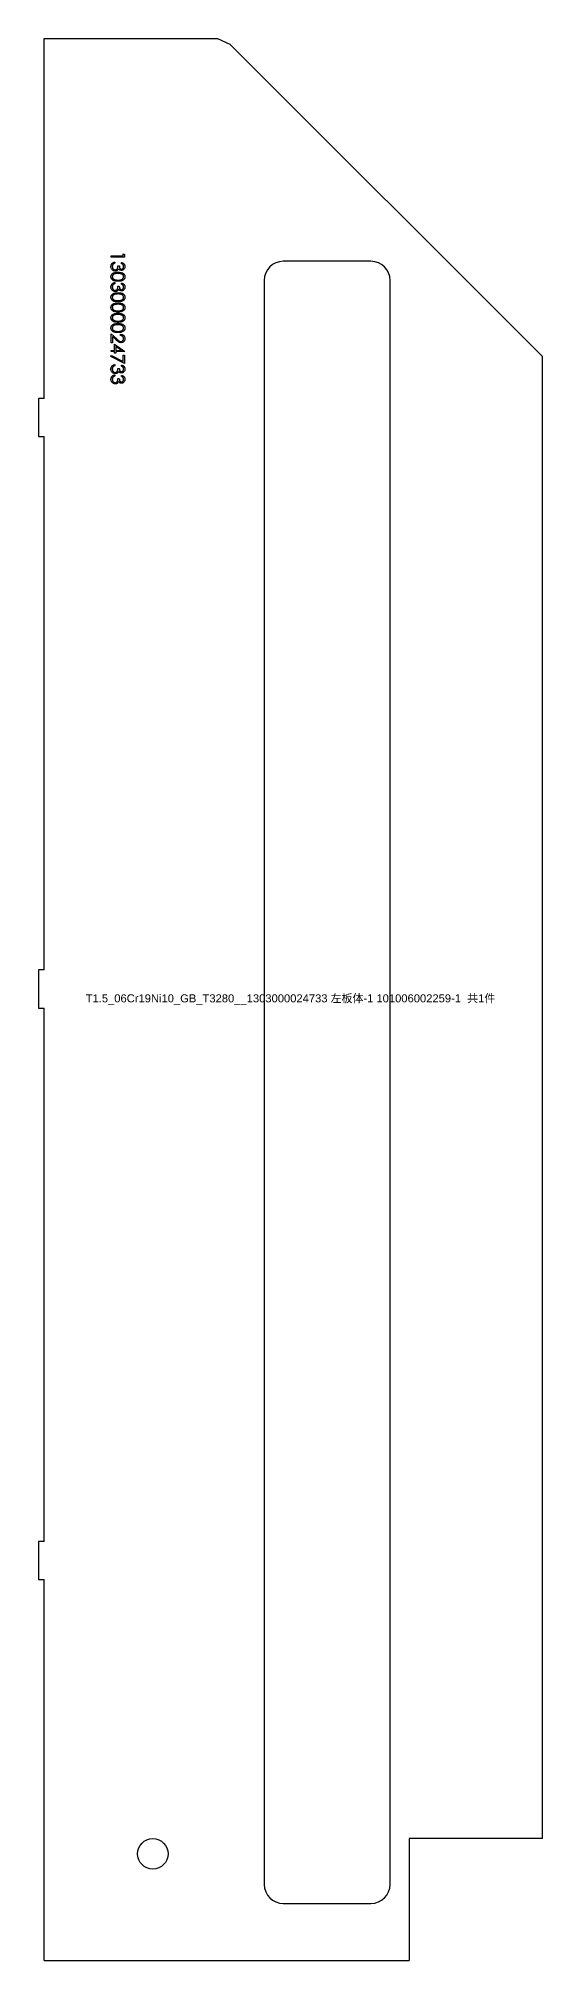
# Model space of a CAD drawing. Extents: x -16 to 22649, y -4599 to 814.
# Drawn here: x 545 to 677, y -3622 to -3117 of the extents above; entities that cross this region are included whole.
import ezdxf

# ---------------------------------------------------------------- set-up
doc = ezdxf.new("R2010")
doc.units = 0
doc.header["$MEASUREMENT"] = 0
doc.linetypes.add('CENTERX2', pattern=[20.32, 12.7, -2.54, 2.54, -2.54])
doc.layers.get('0').update_dxf_attribs({"linetype": 'CONTINUOUS'})
for name, color, linetype in [('1', 6, 'CENTERX2'), ('S1', 7, 'CONTINUOUS'), ('SLD-0', 7, 'CONTINUOUS')]:
    doc.layers.add(name, color=color, linetype=linetype)
doc.styles.get("Standard").update_dxf_attribs({"font": 'arial.ttf'})

# ---------------------------------------------------------------- blocks, each defined once
blk = doc.blocks.new('1303000024733_左板体-1_101006')
at = {"layer": '1', "color": 6, "linetype": 'CONTINUOUS', "flags": 128}
for points in [[(20.29, 192.37), (20.29, 192.69), (20.29, 192.69), (20.4, 192.66), (20.5, 192.63), (20.59, 192.59), (20.68, 192.54), (20.76, 192.49), (20.83, 192.44), (20.9, 192.37), (20.96, 192.31), (21.01, 192.24), (21.06, 192.16), (21.1, 192.08), (21.13, 192), (21.16, 191.92), (21.18, 191.83), (21.19, 191.74), (21.19, 191.64), (21.19, 191.64), (21.18, 191.51), (21.16, 191.38), (21.12, 191.25), (21.07, 191.13), (21, 191.01), (20.92, 190.91), (20.83, 190.83), (20.73, 190.75), (20.62, 190.7), (20.51, 190.66), (20.4, 190.63), (20.28, 190.62), (20.28, 190.62), (20.17, 190.63), (20.07, 190.65), (19.97, 190.68), (19.88, 190.73), (19.79, 190.78), (19.71, 190.85), (19.63, 190.94), (19.56, 191.03), (19.56, 191.03), (19.51, 190.92), (19.44, 190.82), (19.36, 190.73), (19.26, 190.65), (19.26, 190.65), (19.19, 190.6), (19.12, 190.56), (19.05, 190.52), (18.97, 190.5), (18.89, 190.47), (18.81, 190.46), (18.73, 190.45), (18.64, 190.44), (18.64, 190.44), (18.5, 190.45), (18.35, 190.48), (18.21, 190.53), (18.08, 190.6), (17.95, 190.69), (17.84, 190.79), (17.74, 190.91), (17.66, 191.04), (17.6, 191.18), (17.55, 191.33), (17.52, 191.49), (17.51, 191.65), (17.51, 191.65), (17.52, 191.77), (17.53, 191.87), (17.55, 191.98), (17.58, 192.08), (17.62, 192.17), (17.66, 192.26), (17.71, 192.34), (17.78, 192.42), (17.84, 192.49), (17.92, 192.56), (18.01, 192.62), (18.1, 192.67), (18.2, 192.72), (18.31, 192.76), (18.42, 192.79), (18.54, 192.82), (18.54, 192.82), (18.54, 192.51), (18.54, 192.51), (18.46, 192.48), (18.39, 192.45), (18.32, 192.42), (18.26, 192.39), (18.2, 192.36), (18.15, 192.32), (18.1, 192.28), (18.06, 192.23), (18.06, 192.23), (18.02, 192.17), (17.98, 192.11), (17.95, 192.04), (17.92, 191.97), (17.9, 191.9), (17.88, 191.82), (17.87, 191.74), (17.87, 191.65), (17.87, 191.65), (17.88, 191.55), (17.89, 191.46), (17.9, 191.37), (17.93, 191.29), (17.96, 191.21), (18, 191.13), (18.04, 191.07), (18.09, 191), (18.15, 190.94), (18.21, 190.89), (18.27, 190.85), (18.33, 190.82), (18.4, 190.79), (18.47, 190.77), (18.54, 190.76), (18.61, 190.76), (18.61, 190.76), (18.71, 190.77), (18.8, 190.79), (18.9, 190.83), (18.98, 190.88), (19.06, 190.94), (19.14, 191.02), (19.19, 191.11), (19.24, 191.2), (19.27, 191.26), (19.28, 191.32), (19.3, 191.39), (19.31, 191.46), (19.33, 191.55), (19.34, 191.63), (19.35, 191.73), (19.35, 191.83), (19.35, 191.83), (19.71, 191.83), (19.71, 191.83), (19.72, 191.7), (19.73, 191.58), (19.76, 191.46), (19.79, 191.35), (19.84, 191.25), (19.89, 191.16), (19.94, 191.09), (20, 191.04), (20.07, 190.99), (20.14, 190.96), (20.21, 190.94), (20.28, 190.94), (20.28, 190.94), (20.34, 190.94), (20.39, 190.95), (20.44, 190.96), (20.49, 190.99), (20.54, 191.01), (20.59, 191.05), (20.63, 191.09), (20.67, 191.14), (20.71, 191.19), (20.74, 191.24), (20.77, 191.3), (20.79, 191.36), (20.81, 191.43), (20.82, 191.49), (20.83, 191.57), (20.83, 191.64), (20.83, 191.64), (20.83, 191.76), (20.8, 191.87), (20.76, 191.97), (20.71, 192.07), (20.68, 192.11), (20.64, 192.15), (20.6, 192.2), (20.55, 192.23), (20.49, 192.27), (20.43, 192.31), (20.37, 192.34), (20.29, 192.37)], [(21.1, 194.77), (21.1, 194.12), (21.1, 194.12), (17.6, 194.12), (17.6, 194.12), (17.6, 194.44), (17.6, 194.44), (20.74, 194.44), (20.74, 194.44), (20.74, 194.98), (20.74, 194.98), (21.1, 194.77)], [(19.35, 190.13), (19.52, 190.13), (19.68, 190.12), (19.83, 190.11), (19.97, 190.09), (20.1, 190.07), (20.21, 190.05), (20.32, 190.02), (20.42, 189.98), (20.52, 189.94), (20.6, 189.9), (20.68, 189.85), (20.76, 189.8), (20.83, 189.75), (20.89, 189.69), (20.94, 189.63), (21, 189.56), (21.04, 189.49), (21.08, 189.42), (21.12, 189.35), (21.14, 189.28), (21.17, 189.2), (21.18, 189.12), (21.19, 189.04), (21.19, 188.96), (21.19, 188.96), (21.19, 188.88), (21.18, 188.79), (21.17, 188.71), (21.14, 188.64), (21.12, 188.56), (21.08, 188.49), (21.04, 188.41), (21, 188.35), (20.94, 188.28), (20.89, 188.22), (20.82, 188.16), (20.75, 188.1), (20.67, 188.05), (20.59, 188), (20.5, 187.95), (20.41, 187.91), (20.3, 187.87), (20.19, 187.84), (20.07, 187.81), (19.95, 187.79), (19.81, 187.77), (19.67, 187.76), (19.51, 187.75), (19.35, 187.75), (19.35, 187.75), (19.19, 187.75), (19.04, 187.76), (18.89, 187.77), (18.76, 187.79), (18.63, 187.81), (18.51, 187.84), (18.4, 187.87), (18.3, 187.91), (18.21, 187.95), (18.12, 187.99), (18.04, 188.04), (17.96, 188.1), (17.89, 188.15), (17.82, 188.21), (17.76, 188.28), (17.71, 188.34), (17.67, 188.41), (17.62, 188.49), (17.59, 188.56), (17.56, 188.64), (17.54, 188.71), (17.53, 188.79), (17.52, 188.88), (17.51, 188.96), (17.51, 188.96), (17.52, 189.04), (17.52, 189.12), (17.54, 189.2), (17.56, 189.28), (17.59, 189.35), (17.62, 189.42), (17.66, 189.49), (17.71, 189.56), (17.76, 189.63), (17.81, 189.69), (17.88, 189.74), (17.95, 189.8), (18.02, 189.85), (18.1, 189.9), (18.19, 189.94), (18.28, 189.98), (18.38, 190.01), (18.49, 190.04), (18.61, 190.07), (18.74, 190.09), (18.88, 190.11), (19.03, 190.12), (19.18, 190.13), (19.35, 190.13)], [(20.29, 186.99), (20.29, 187.3), (20.29, 187.3), (20.4, 187.27), (20.5, 187.24), (20.59, 187.2), (20.68, 187.16), (20.76, 187.11), (20.83, 187.05), (20.9, 186.99), (20.96, 186.92), (21.01, 186.85), (21.06, 186.78), (21.1, 186.7), (21.13, 186.62), (21.16, 186.53), (21.18, 186.44), (21.19, 186.35), (21.19, 186.26), (21.19, 186.26), (21.18, 186.12), (21.16, 185.99), (21.12, 185.86), (21.07, 185.74), (21, 185.63), (20.92, 185.53), (20.83, 185.44), (20.73, 185.37), (20.62, 185.31), (20.51, 185.27), (20.4, 185.25), (20.28, 185.24), (20.28, 185.24), (20.17, 185.24), (20.07, 185.26), (19.97, 185.3), (19.88, 185.34), (19.79, 185.4), (19.71, 185.47), (19.63, 185.55), (19.56, 185.65), (19.56, 185.65), (19.51, 185.54), (19.44, 185.44), (19.36, 185.35), (19.26, 185.27), (19.26, 185.27), (19.19, 185.22), (19.12, 185.18), (19.05, 185.14), (18.97, 185.11), (18.89, 185.09), (18.81, 185.07), (18.73, 185.06), (18.64, 185.06), (18.64, 185.06), (18.5, 185.07), (18.35, 185.1), (18.21, 185.15), (18.08, 185.22), (17.95, 185.31), (17.84, 185.41), (17.74, 185.52), (17.66, 185.65), (17.6, 185.79), (17.55, 185.94), (17.52, 186.1), (17.51, 186.27), (17.51, 186.27), (17.52, 186.38), (17.53, 186.49), (17.55, 186.59), (17.58, 186.69), (17.62, 186.78), (17.66, 186.87), (17.71, 186.96), (17.78, 187.04), (17.84, 187.11), (17.92, 187.18), (18.01, 187.24), (18.1, 187.29), (18.2, 187.34), (18.31, 187.38), (18.42, 187.41), (18.54, 187.44), (18.54, 187.44), (18.54, 187.12), (18.54, 187.12), (18.46, 187.1), (18.39, 187.07), (18.32, 187.04), (18.26, 187.01), (18.2, 186.97), (18.15, 186.93), (18.1, 186.89), (18.06, 186.85), (18.06, 186.85), (18.02, 186.79), (17.98, 186.73), (17.95, 186.66), (17.92, 186.59), (17.9, 186.51), (17.88, 186.43), (17.87, 186.35), (17.87, 186.26), (17.87, 186.26), (17.88, 186.17), (17.89, 186.07), (17.9, 185.98), (17.93, 185.9), (17.96, 185.82), (18, 185.75), (18.04, 185.68), (18.09, 185.62), (18.15, 185.56), (18.21, 185.51), (18.27, 185.47), (18.33, 185.43), (18.4, 185.41), (18.47, 185.39), (18.54, 185.38), (18.61, 185.37), (18.61, 185.37), (18.71, 185.38), (18.8, 185.4), (18.9, 185.44), (18.98, 185.49), (19.06, 185.56), (19.14, 185.64), (19.19, 185.72), (19.24, 185.82), (19.27, 185.87), (19.28, 185.93), (19.3, 186), (19.31, 186.08), (19.33, 186.16), (19.34, 186.25), (19.35, 186.35), (19.35, 186.45), (19.35, 186.45), (19.71, 186.45), (19.71, 186.45), (19.72, 186.32), (19.73, 186.2), (19.76, 186.08), (19.79, 185.97), (19.84, 185.87), (19.89, 185.78), (19.94, 185.71), (20, 185.65), (20.07, 185.61), (20.14, 185.58), (20.21, 185.56), (20.28, 185.55), (20.28, 185.55), (20.34, 185.55), (20.39, 185.56), (20.44, 185.58), (20.49, 185.6), (20.54, 185.63), (20.59, 185.66), (20.63, 185.71), (20.67, 185.75), (20.71, 185.8), (20.74, 185.86), (20.77, 185.92), (20.79, 185.98), (20.81, 186.04), (20.82, 186.11), (20.83, 186.18), (20.83, 186.26), (20.83, 186.26), (20.83, 186.38), (20.8, 186.49), (20.76, 186.59), (20.71, 186.68), (20.68, 186.73), (20.64, 186.77), (20.6, 186.81), (20.55, 186.85), (20.49, 186.89), (20.43, 186.92), (20.37, 186.96), (20.29, 186.99)], [(19.35, 189.81), (19.21, 189.81), (19.08, 189.81), (18.96, 189.8), (18.84, 189.79), (18.74, 189.77), (18.64, 189.75), (18.55, 189.73), (18.48, 189.71), (18.4, 189.68), (18.34, 189.65), (18.27, 189.61), (18.21, 189.58), (18.16, 189.53), (18.11, 189.49), (18.07, 189.44), (18.03, 189.39), (17.96, 189.28), (17.91, 189.18), (17.88, 189.06), (17.87, 188.95), (17.87, 188.95), (17.88, 188.83), (17.91, 188.72), (17.96, 188.61), (18.02, 188.51), (18.06, 188.46), (18.11, 188.41), (18.16, 188.37), (18.21, 188.33), (18.27, 188.29), (18.33, 188.26), (18.4, 188.23), (18.47, 188.2), (18.47, 188.2), (18.57, 188.17), (18.66, 188.14), (18.77, 188.12), (18.88, 188.1), (18.99, 188.08), (19.1, 188.07), (19.23, 188.07), (19.35, 188.06), (19.35, 188.06), (19.48, 188.07), (19.6, 188.07), (19.71, 188.08), (19.82, 188.09), (19.93, 188.11), (20.02, 188.13), (20.11, 188.16), (20.2, 188.18), (20.28, 188.21), (20.35, 188.25), (20.42, 188.28), (20.48, 188.32), (20.54, 188.37), (20.59, 188.41), (20.64, 188.46), (20.68, 188.51), (20.75, 188.61), (20.8, 188.72), (20.82, 188.83), (20.83, 188.95), (20.83, 188.95), (20.82, 189.06), (20.8, 189.18), (20.75, 189.29), (20.68, 189.39), (20.64, 189.44), (20.6, 189.49), (20.55, 189.53), (20.49, 189.57), (20.43, 189.61), (20.37, 189.65), (20.3, 189.68), (20.23, 189.71), (20.15, 189.73), (20.06, 189.75), (19.97, 189.77), (19.86, 189.79), (19.75, 189.8), (19.63, 189.81), (19.49, 189.81), (19.35, 189.81)], [(19.35, 184.74), (19.52, 184.74), (19.68, 184.74), (19.83, 184.72), (19.97, 184.71), (20.1, 184.69), (20.21, 184.66), (20.32, 184.63), (20.42, 184.6), (20.52, 184.56), (20.6, 184.52), (20.68, 184.47), (20.76, 184.42), (20.83, 184.36), (20.89, 184.31), (20.94, 184.24), (21, 184.18), (21.04, 184.11), (21.08, 184.04), (21.12, 183.97), (21.14, 183.89), (21.17, 183.82), (21.18, 183.74), (21.19, 183.66), (21.19, 183.57), (21.19, 183.57), (21.19, 183.49), (21.18, 183.41), (21.17, 183.33), (21.14, 183.25), (21.12, 183.18), (21.08, 183.1), (21.04, 183.03), (21, 182.96), (20.94, 182.89), (20.89, 182.83), (20.82, 182.77), (20.75, 182.71), (20.67, 182.66), (20.59, 182.61), (20.5, 182.57), (20.41, 182.53), (20.3, 182.49), (20.19, 182.46), (20.07, 182.43), (19.95, 182.41), (19.81, 182.39), (19.67, 182.38), (19.51, 182.37), (19.35, 182.37), (19.35, 182.37), (19.19, 182.37), (19.04, 182.38), (18.89, 182.39), (18.76, 182.41), (18.63, 182.43), (18.51, 182.46), (18.4, 182.49), (18.3, 182.52), (18.21, 182.57), (18.12, 182.61), (18.04, 182.66), (17.96, 182.71), (17.89, 182.77), (17.82, 182.83), (17.76, 182.89), (17.71, 182.96), (17.67, 183.03), (17.62, 183.1), (17.59, 183.18), (17.56, 183.25), (17.54, 183.33), (17.53, 183.41), (17.52, 183.49), (17.51, 183.57), (17.51, 183.57), (17.52, 183.66), (17.52, 183.74), (17.54, 183.82), (17.56, 183.89), (17.59, 183.97), (17.62, 184.04), (17.66, 184.11), (17.71, 184.18), (17.76, 184.24), (17.81, 184.3), (17.88, 184.36), (17.95, 184.41), (18.02, 184.46), (18.1, 184.51), (18.19, 184.56), (18.28, 184.59), (18.38, 184.63), (18.49, 184.66), (18.61, 184.69), (18.74, 184.71), (18.88, 184.72), (19.03, 184.74), (19.18, 184.74), (19.35, 184.74)], [(19.35, 182.05), (19.52, 182.05), (19.68, 182.04), (19.83, 182.03), (19.97, 182.02), (20.1, 181.99), (20.21, 181.97), (20.32, 181.94), (20.42, 181.9), (20.52, 181.87), (20.6, 181.82), (20.68, 181.78), (20.76, 181.73), (20.83, 181.67), (20.89, 181.61), (20.94, 181.55), (21, 181.49), (21.04, 181.42), (21.08, 181.35), (21.12, 181.27), (21.14, 181.2), (21.17, 181.12), (21.18, 181.04), (21.19, 180.96), (21.19, 180.88), (21.19, 180.88), (21.19, 180.8), (21.18, 180.72), (21.17, 180.64), (21.14, 180.56), (21.12, 180.48), (21.08, 180.41), (21.04, 180.34), (21, 180.27), (20.94, 180.2), (20.89, 180.14), (20.82, 180.08), (20.75, 180.02), (20.67, 179.97), (20.59, 179.92), (20.5, 179.88), (20.41, 179.83), (20.3, 179.8), (20.19, 179.76), (20.07, 179.74), (19.95, 179.71), (19.81, 179.7), (19.67, 179.68), (19.51, 179.68), (19.35, 179.67), (19.35, 179.67), (19.19, 179.68), (19.04, 179.68), (18.89, 179.7), (18.76, 179.71), (18.63, 179.74), (18.51, 179.76), (18.4, 179.79), (18.3, 179.83), (18.21, 179.87), (18.12, 179.92), (18.04, 179.97), (17.96, 180.02), (17.89, 180.08), (17.82, 180.14), (17.76, 180.2), (17.71, 180.27), (17.67, 180.34), (17.62, 180.41), (17.59, 180.48), (17.56, 180.56), (17.54, 180.64), (17.53, 180.72), (17.52, 180.8), (17.51, 180.88), (17.51, 180.88), (17.52, 180.96), (17.52, 181.04), (17.54, 181.12), (17.56, 181.2), (17.59, 181.27), (17.62, 181.35), (17.66, 181.42), (17.71, 181.48), (17.76, 181.55), (17.81, 181.61), (17.88, 181.67), (17.95, 181.72), (18.02, 181.77), (18.1, 181.82), (18.19, 181.86), (18.28, 181.9), (18.38, 181.94), (18.49, 181.97), (18.61, 181.99), (18.74, 182.01), (18.88, 182.03), (19.03, 182.04), (19.18, 182.05), (19.35, 182.05)], [(19.35, 184.43), (19.21, 184.43), (19.08, 184.42), (18.96, 184.41), (18.84, 184.4), (18.74, 184.39), (18.64, 184.37), (18.55, 184.35), (18.48, 184.32), (18.4, 184.29), (18.34, 184.26), (18.27, 184.23), (18.21, 184.19), (18.16, 184.15), (18.11, 184.11), (18.07, 184.06), (18.03, 184.01), (17.96, 183.9), (17.91, 183.79), (17.88, 183.68), (17.87, 183.56), (17.87, 183.56), (17.88, 183.45), (17.91, 183.34), (17.96, 183.23), (18.02, 183.12), (18.06, 183.07), (18.11, 183.03), (18.16, 182.98), (18.21, 182.94), (18.27, 182.91), (18.33, 182.87), (18.4, 182.84), (18.47, 182.81), (18.47, 182.81), (18.57, 182.78), (18.66, 182.75), (18.77, 182.73), (18.88, 182.71), (18.99, 182.7), (19.1, 182.69), (19.23, 182.68), (19.35, 182.68), (19.35, 182.68), (19.48, 182.68), (19.6, 182.69), (19.71, 182.7), (19.82, 182.71), (19.93, 182.73), (20.02, 182.75), (20.11, 182.77), (20.2, 182.8), (20.28, 182.83), (20.35, 182.86), (20.42, 182.9), (20.48, 182.94), (20.54, 182.98), (20.59, 183.03), (20.64, 183.07), (20.68, 183.12), (20.75, 183.23), (20.8, 183.34), (20.82, 183.45), (20.83, 183.56), (20.83, 183.56), (20.82, 183.68), (20.8, 183.79), (20.75, 183.9), (20.68, 184.01), (20.64, 184.06), (20.6, 184.1), (20.55, 184.15), (20.49, 184.19), (20.43, 184.23), (20.37, 184.26), (20.3, 184.29), (20.23, 184.32), (20.15, 184.35), (20.06, 184.37), (19.97, 184.39), (19.86, 184.4), (19.75, 184.41), (19.63, 184.42), (19.49, 184.43), (19.35, 184.43)], [(19.35, 181.74), (19.21, 181.74), (19.08, 181.73), (18.96, 181.72), (18.84, 181.71), (18.74, 181.7), (18.64, 181.68), (18.55, 181.66), (18.48, 181.63), (18.4, 181.6), (18.34, 181.57), (18.27, 181.54), (18.21, 181.5), (18.16, 181.46), (18.11, 181.41), (18.07, 181.37), (18.03, 181.31), (17.96, 181.21), (17.91, 181.1), (17.88, 180.99), (17.87, 180.87), (17.87, 180.87), (17.88, 180.76), (17.91, 180.64), (17.96, 180.54), (18.02, 180.43), (18.06, 180.38), (18.11, 180.34), (18.16, 180.29), (18.21, 180.25), (18.27, 180.21), (18.33, 180.18), (18.4, 180.15), (18.47, 180.12), (18.47, 180.12), (18.57, 180.09), (18.66, 180.06), (18.77, 180.04), (18.88, 180.02), (18.99, 180.01), (19.1, 180), (19.23, 179.99), (19.35, 179.99), (19.35, 179.99), (19.48, 179.99), (19.6, 180), (19.71, 180), (19.82, 180.02), (19.93, 180.03), (20.02, 180.05), (20.11, 180.08), (20.2, 180.11), (20.28, 180.14), (20.35, 180.17), (20.42, 180.21), (20.48, 180.25), (20.54, 180.29), (20.59, 180.33), (20.64, 180.38), (20.68, 180.43), (20.75, 180.54), (20.8, 180.65), (20.82, 180.76), (20.83, 180.87), (20.83, 180.87), (20.82, 180.99), (20.8, 181.1), (20.75, 181.21), (20.68, 181.31), (20.64, 181.37), (20.6, 181.41), (20.55, 181.46), (20.49, 181.5), (20.43, 181.53), (20.37, 181.57), (20.3, 181.6), (20.23, 181.63), (20.15, 181.66), (20.06, 181.68), (19.97, 181.7), (19.86, 181.71), (19.75, 181.72), (19.63, 181.73), (19.49, 181.74), (19.35, 181.74)], [(19.35, 179.36), (19.52, 179.36), (19.68, 179.35), (19.83, 179.34), (19.97, 179.32), (20.1, 179.3), (20.21, 179.28), (20.32, 179.25), (20.42, 179.21), (20.52, 179.17), (20.6, 179.13), (20.68, 179.08), (20.76, 179.03), (20.83, 178.98), (20.89, 178.92), (20.94, 178.86), (21, 178.79), (21.04, 178.73), (21.08, 178.65), (21.12, 178.58), (21.14, 178.51), (21.17, 178.43), (21.18, 178.35), (21.19, 178.27), (21.19, 178.19), (21.19, 178.19), (21.19, 178.11), (21.18, 178.02), (21.17, 177.94), (21.14, 177.87), (21.12, 177.79), (21.08, 177.72), (21.04, 177.65), (21, 177.58), (20.94, 177.51), (20.89, 177.45), (20.82, 177.39), (20.75, 177.33), (20.67, 177.28), (20.59, 177.23), (20.5, 177.18), (20.41, 177.14), (20.3, 177.1), (20.19, 177.07), (20.07, 177.04), (19.95, 177.02), (19.81, 177), (19.67, 176.99), (19.51, 176.98), (19.35, 176.98), (19.35, 176.98), (19.19, 176.98), (19.04, 176.99), (18.89, 177), (18.76, 177.02), (18.63, 177.04), (18.51, 177.07), (18.4, 177.1), (18.3, 177.14), (18.21, 177.18), (18.12, 177.23), (18.04, 177.27), (17.96, 177.33), (17.89, 177.38), (17.82, 177.44), (17.76, 177.51), (17.71, 177.57), (17.67, 177.64), (17.62, 177.72), (17.59, 177.79), (17.56, 177.87), (17.54, 177.94), (17.53, 178.02), (17.52, 178.11), (17.51, 178.19), (17.51, 178.19), (17.52, 178.27), (17.52, 178.35), (17.54, 178.43), (17.56, 178.51), (17.59, 178.58), (17.62, 178.65), (17.66, 178.72), (17.71, 178.79), (17.76, 178.86), (17.81, 178.92), (17.88, 178.98), (17.95, 179.03), (18.02, 179.08), (18.1, 179.13), (18.19, 179.17), (18.28, 179.21), (18.38, 179.24), (18.49, 179.28), (18.61, 179.3), (18.74, 179.32), (18.88, 179.34), (19.03, 179.35), (19.18, 179.36), (19.35, 179.36)], [(19.35, 176.67), (19.52, 176.67), (19.68, 176.66), (19.83, 176.65), (19.97, 176.63), (20.1, 176.61), (20.21, 176.58), (20.32, 176.55), (20.42, 176.52), (20.52, 176.48), (20.6, 176.44), (20.68, 176.39), (20.76, 176.34), (20.83, 176.29), (20.89, 176.23), (20.94, 176.17), (21, 176.1), (21.04, 176.03), (21.08, 175.96), (21.12, 175.89), (21.14, 175.81), (21.17, 175.74), (21.18, 175.66), (21.19, 175.58), (21.19, 175.5), (21.19, 175.5), (21.19, 175.41), (21.18, 175.33), (21.17, 175.25), (21.14, 175.17), (21.12, 175.1), (21.08, 175.03), (21.04, 174.95), (21, 174.88), (20.94, 174.82), (20.89, 174.75), (20.82, 174.69), (20.75, 174.64), (20.67, 174.59), (20.59, 174.54), (20.5, 174.49), (20.41, 174.45), (20.3, 174.41), (20.19, 174.38), (20.07, 174.35), (19.95, 174.33), (19.81, 174.31), (19.67, 174.3), (19.51, 174.29), (19.35, 174.29), (19.35, 174.29), (19.19, 174.29), (19.04, 174.3), (18.89, 174.31), (18.76, 174.33), (18.63, 174.35), (18.51, 174.38), (18.4, 174.41), (18.3, 174.45), (18.21, 174.49), (18.12, 174.53), (18.04, 174.58), (17.96, 174.63), (17.89, 174.69), (17.82, 174.75), (17.76, 174.81), (17.71, 174.88), (17.67, 174.95), (17.62, 175.02), (17.59, 175.1), (17.56, 175.17), (17.54, 175.25), (17.53, 175.33), (17.52, 175.41), (17.51, 175.5), (17.51, 175.5), (17.52, 175.58), (17.52, 175.66), (17.54, 175.74), (17.56, 175.81), (17.59, 175.89), (17.62, 175.96), (17.66, 176.03), (17.71, 176.1), (17.76, 176.16), (17.81, 176.23), (17.88, 176.28), (17.95, 176.34), (18.02, 176.39), (18.1, 176.43), (18.19, 176.48), (18.28, 176.52), (18.38, 176.55), (18.49, 176.58), (18.61, 176.61), (18.74, 176.63), (18.88, 176.65), (19.03, 176.66), (19.18, 176.67), (19.35, 176.67)], [(19.35, 179.05), (19.21, 179.04), (19.08, 179.04), (18.96, 179.03), (18.84, 179.02), (18.74, 179), (18.64, 178.99), (18.55, 178.96), (18.48, 178.94), (18.4, 178.91), (18.34, 178.88), (18.27, 178.84), (18.21, 178.81), (18.16, 178.76), (18.11, 178.72), (18.07, 178.67), (18.03, 178.62), (17.96, 178.52), (17.91, 178.41), (17.88, 178.29), (17.87, 178.18), (17.87, 178.18), (17.88, 178.06), (17.91, 177.95), (17.96, 177.84), (18.02, 177.74), (18.06, 177.69), (18.11, 177.64), (18.16, 177.6), (18.21, 177.56), (18.27, 177.52), (18.33, 177.49), (18.4, 177.46), (18.47, 177.43), (18.47, 177.43), (18.57, 177.4), (18.66, 177.37), (18.77, 177.35), (18.88, 177.33), (18.99, 177.31), (19.1, 177.3), (19.23, 177.3), (19.35, 177.3), (19.35, 177.3), (19.48, 177.3), (19.6, 177.3), (19.71, 177.31), (19.82, 177.33), (19.93, 177.34), (20.02, 177.36), (20.11, 177.39), (20.2, 177.41), (20.28, 177.44), (20.35, 177.48), (20.42, 177.51), (20.48, 177.55), (20.54, 177.6), (20.59, 177.64), (20.64, 177.69), (20.68, 177.74), (20.75, 177.85), (20.8, 177.95), (20.82, 178.06), (20.83, 178.18), (20.83, 178.18), (20.82, 178.29), (20.8, 178.41), (20.75, 178.52), (20.68, 178.62), (20.64, 178.67), (20.6, 178.72), (20.55, 178.76), (20.49, 178.8), (20.43, 178.84), (20.37, 178.88), (20.3, 178.91), (20.23, 178.94), (20.15, 178.96), (20.06, 178.98), (19.97, 179), (19.86, 179.02), (19.75, 179.03), (19.63, 179.04), (19.49, 179.04), (19.35, 179.05)], [(20.03, 173.53), (20.03, 173.84), (20.03, 173.84), (20.15, 173.83), (20.27, 173.81), (20.38, 173.79), (20.49, 173.75), (20.59, 173.7), (20.69, 173.65), (20.78, 173.58), (20.86, 173.5), (20.94, 173.42), (21.01, 173.33), (21.06, 173.24), (21.11, 173.14), (21.15, 173.04), (21.17, 172.93), (21.19, 172.82), (21.19, 172.7), (21.19, 172.7), (21.19, 172.58), (21.17, 172.47), (21.15, 172.37), (21.12, 172.27), (21.07, 172.18), (21.02, 172.09), (20.96, 172.01), (20.88, 171.93), (20.8, 171.87), (20.72, 171.81), (20.63, 171.76), (20.55, 171.71), (20.45, 171.68), (20.36, 171.66), (20.26, 171.65), (20.15, 171.64), (20.15, 171.64), (20.01, 171.65), (19.87, 171.68), (19.73, 171.72), (19.6, 171.79), (19.53, 171.83), (19.46, 171.88), (19.38, 171.93), (19.29, 172), (19.2, 172.08), (19.11, 172.16), (19, 172.25), (18.9, 172.35), (18.9, 172.35), (17.96, 173.23), (17.96, 173.23), (17.96, 171.6), (17.96, 171.6), (17.6, 171.6), (17.6, 171.6), (17.6, 173.98), (17.6, 173.98), (19.05, 172.62), (19.05, 172.62), (19.15, 172.52), (19.25, 172.43), (19.34, 172.35), (19.42, 172.28), (19.5, 172.21), (19.57, 172.16), (19.63, 172.12), (19.69, 172.08), (19.79, 172.03), (19.9, 171.99), (20.01, 171.96), (20.12, 171.96), (20.12, 171.96), (20.2, 171.96), (20.26, 171.97), (20.33, 171.99), (20.39, 172.01), (20.46, 172.04), (20.51, 172.08), (20.57, 172.12), (20.62, 172.18), (20.67, 172.23), (20.72, 172.29), (20.75, 172.35), (20.78, 172.42), (20.8, 172.49), (20.82, 172.56), (20.83, 172.64), (20.83, 172.72), (20.83, 172.72), (20.83, 172.8), (20.82, 172.88), (20.8, 172.95), (20.78, 173.02), (20.75, 173.09), (20.71, 173.15), (20.67, 173.22), (20.62, 173.27), (20.57, 173.33), (20.5, 173.37), (20.44, 173.41), (20.37, 173.45), (20.29, 173.48), (20.21, 173.5), (20.12, 173.52), (20.03, 173.53)], [(19.35, 176.35), (19.21, 176.35), (19.08, 176.35), (18.96, 176.34), (18.84, 176.33), (18.74, 176.31), (18.64, 176.29), (18.55, 176.27), (18.48, 176.25), (18.4, 176.22), (18.34, 176.19), (18.27, 176.15), (18.21, 176.11), (18.16, 176.07), (18.11, 176.03), (18.07, 175.98), (18.03, 175.93), (17.96, 175.82), (17.91, 175.71), (17.88, 175.6), (17.87, 175.49), (17.87, 175.49), (17.88, 175.37), (17.91, 175.26), (17.96, 175.15), (18.02, 175.05), (18.06, 175), (18.11, 174.95), (18.16, 174.91), (18.21, 174.87), (18.27, 174.83), (18.33, 174.79), (18.4, 174.76), (18.47, 174.74), (18.47, 174.74), (18.57, 174.71), (18.66, 174.68), (18.77, 174.66), (18.88, 174.64), (18.99, 174.62), (19.1, 174.61), (19.23, 174.61), (19.35, 174.6), (19.35, 174.6), (19.48, 174.61), (19.6, 174.61), (19.71, 174.62), (19.82, 174.63), (19.93, 174.65), (20.02, 174.67), (20.11, 174.69), (20.2, 174.72), (20.28, 174.75), (20.35, 174.79), (20.42, 174.82), (20.48, 174.86), (20.54, 174.9), (20.59, 174.95), (20.64, 175), (20.68, 175.05), (20.75, 175.15), (20.8, 175.26), (20.82, 175.37), (20.83, 175.49), (20.83, 175.49), (20.82, 175.6), (20.8, 175.72), (20.75, 175.82), (20.68, 175.93), (20.64, 175.98), (20.6, 176.03), (20.55, 176.07), (20.49, 176.11), (20.43, 176.15), (20.37, 176.19), (20.3, 176.22), (20.23, 176.25), (20.15, 176.27), (20.06, 176.29), (19.97, 176.31), (19.86, 176.33), (19.75, 176.34), (19.63, 176.35), (19.49, 176.35), (19.35, 176.35)], [(21.1, 168.37), (21.1, 166.21), (21.1, 166.21), (17.51, 168.05), (17.51, 168.05), (17.66, 168.32), (17.66, 168.32), (20.74, 166.74), (20.74, 166.74), (20.74, 168.37), (20.74, 168.37), (21.1, 168.37)], [(21.19, 169.37), (21.19, 169.31), (21.19, 169.31), (18.77, 169.31), (18.77, 169.31), (18.77, 168.9), (18.77, 168.9), (18.41, 168.9), (18.41, 168.9), (18.41, 169.31), (18.41, 169.31), (17.6, 169.31), (17.6, 169.31), (17.6, 169.62), (17.6, 169.62), (18.41, 169.62), (18.41, 169.62), (18.41, 171.28), (18.41, 171.28), (21.19, 169.37)], [(18.77, 169.62), (20.29, 169.62), (20.29, 169.62), (18.77, 170.67), (18.77, 170.67), (18.77, 169.62)], [(20.29, 165.45), (20.29, 165.76), (20.29, 165.76), (20.4, 165.74), (20.5, 165.7), (20.59, 165.66), (20.68, 165.62), (20.76, 165.57), (20.83, 165.51), (20.9, 165.45), (20.96, 165.38), (21.01, 165.31), (21.06, 165.24), (21.1, 165.16), (21.13, 165.08), (21.16, 164.99), (21.18, 164.91), (21.19, 164.82), (21.19, 164.72), (21.19, 164.72), (21.18, 164.59), (21.16, 164.45), (21.12, 164.33), (21.07, 164.2), (21, 164.09), (20.92, 163.99), (20.83, 163.9), (20.73, 163.83), (20.62, 163.77), (20.51, 163.73), (20.4, 163.71), (20.28, 163.7), (20.28, 163.7), (20.17, 163.71), (20.07, 163.72), (19.97, 163.76), (19.88, 163.8), (19.79, 163.86), (19.71, 163.93), (19.63, 164.01), (19.56, 164.11), (19.56, 164.11), (19.51, 164), (19.44, 163.9), (19.36, 163.81), (19.26, 163.73), (19.26, 163.73), (19.19, 163.68), (19.12, 163.64), (19.05, 163.6), (18.97, 163.57), (18.89, 163.55), (18.81, 163.53), (18.73, 163.52), (18.64, 163.52), (18.64, 163.52), (18.5, 163.53), (18.35, 163.56), (18.21, 163.61), (18.08, 163.68), (17.95, 163.77), (17.84, 163.87), (17.74, 163.98), (17.66, 164.11), (17.6, 164.26), (17.55, 164.41), (17.52, 164.56), (17.51, 164.73), (17.51, 164.73), (17.52, 164.84), (17.53, 164.95), (17.55, 165.05), (17.58, 165.15), (17.62, 165.25), (17.66, 165.33), (17.71, 165.42), (17.78, 165.5), (17.84, 165.57), (17.92, 165.64), (18.01, 165.7), (18.1, 165.75), (18.2, 165.8), (18.31, 165.84), (18.42, 165.87), (18.54, 165.9), (18.54, 165.9), (18.54, 165.58), (18.54, 165.58), (18.46, 165.56), (18.39, 165.53), (18.32, 165.5), (18.26, 165.47), (18.2, 165.43), (18.15, 165.39), (18.1, 165.35), (18.06, 165.31), (18.06, 165.31), (18.02, 165.25), (17.98, 165.19), (17.95, 165.12), (17.92, 165.05), (17.9, 164.97), (17.88, 164.9), (17.87, 164.81), (17.87, 164.73), (17.87, 164.73), (17.88, 164.63), (17.89, 164.53), (17.9, 164.45), (17.93, 164.36), (17.96, 164.28), (18, 164.21), (18.04, 164.14), (18.09, 164.08), (18.15, 164.02), (18.21, 163.97), (18.27, 163.93), (18.33, 163.9), (18.4, 163.87), (18.47, 163.85), (18.54, 163.84), (18.61, 163.83), (18.61, 163.83), (18.71, 163.84), (18.8, 163.86), (18.9, 163.9), (18.98, 163.96), (19.06, 164.02), (19.14, 164.1), (19.19, 164.18), (19.24, 164.28), (19.27, 164.33), (19.28, 164.4), (19.3, 164.46), (19.31, 164.54), (19.33, 164.62), (19.34, 164.71), (19.35, 164.81), (19.35, 164.91), (19.35, 164.91), (19.71, 164.91), (19.71, 164.91), (19.72, 164.78), (19.73, 164.66), (19.76, 164.54), (19.79, 164.43), (19.84, 164.33), (19.89, 164.24), (19.94, 164.17), (20, 164.11), (20.07, 164.07), (20.14, 164.04), (20.21, 164.02), (20.28, 164.01), (20.28, 164.01), (20.34, 164.02), (20.39, 164.03), (20.44, 164.04), (20.49, 164.06), (20.54, 164.09), (20.59, 164.13), (20.63, 164.17), (20.67, 164.21), (20.71, 164.26), (20.74, 164.32), (20.77, 164.38), (20.79, 164.44), (20.81, 164.5), (20.82, 164.57), (20.83, 164.64), (20.83, 164.72), (20.83, 164.72), (20.83, 164.84), (20.8, 164.95), (20.76, 165.05), (20.71, 165.15), (20.68, 165.19), (20.64, 165.23), (20.6, 165.27), (20.55, 165.31), (20.49, 165.35), (20.43, 165.38), (20.37, 165.42), (20.29, 165.45)], [(20.29, 162.76), (20.29, 163.07), (20.29, 163.07), (20.4, 163.04), (20.5, 163.01), (20.59, 162.97), (20.68, 162.93), (20.76, 162.88), (20.83, 162.82), (20.9, 162.76), (20.96, 162.69), (21.01, 162.62), (21.06, 162.55), (21.1, 162.47), (21.13, 162.39), (21.16, 162.3), (21.18, 162.21), (21.19, 162.12), (21.19, 162.03), (21.19, 162.03), (21.18, 161.89), (21.16, 161.76), (21.12, 161.63), (21.07, 161.51), (21, 161.4), (20.92, 161.3), (20.83, 161.21), (20.73, 161.14), (20.62, 161.08), (20.51, 161.04), (20.4, 161.02), (20.28, 161.01), (20.28, 161.01), (20.17, 161.01), (20.07, 161.03), (19.97, 161.06), (19.88, 161.11), (19.79, 161.17), (19.71, 161.24), (19.63, 161.32), (19.56, 161.42), (19.56, 161.42), (19.51, 161.31), (19.44, 161.21), (19.36, 161.12), (19.26, 161.04), (19.26, 161.04), (19.19, 160.99), (19.12, 160.95), (19.05, 160.91), (18.97, 160.88), (18.89, 160.86), (18.81, 160.84), (18.73, 160.83), (18.64, 160.83), (18.64, 160.83), (18.5, 160.84), (18.35, 160.87), (18.21, 160.92), (18.08, 160.99), (17.95, 161.07), (17.84, 161.18), (17.74, 161.29), (17.66, 161.42), (17.6, 161.56), (17.55, 161.71), (17.52, 161.87), (17.51, 162.04), (17.51, 162.04), (17.52, 162.15), (17.53, 162.26), (17.55, 162.36), (17.58, 162.46), (17.62, 162.55), (17.66, 162.64), (17.71, 162.73), (17.78, 162.8), (17.84, 162.88), (17.92, 162.95), (18.01, 163.01), (18.1, 163.06), (18.2, 163.11), (18.31, 163.15), (18.42, 163.18), (18.54, 163.21), (18.54, 163.21), (18.54, 162.89), (18.54, 162.89), (18.46, 162.87), (18.39, 162.84), (18.32, 162.81), (18.26, 162.78), (18.2, 162.74), (18.15, 162.7), (18.1, 162.66), (18.06, 162.62), (18.06, 162.62), (18.02, 162.56), (17.98, 162.5), (17.95, 162.43), (17.92, 162.36), (17.9, 162.28), (17.88, 162.2), (17.87, 162.12), (17.87, 162.03), (17.87, 162.03), (17.88, 161.93), (17.89, 161.84), (17.9, 161.75), (17.93, 161.67), (17.96, 161.59), (18, 161.52), (18.04, 161.45), (18.09, 161.39), (18.15, 161.33), (18.21, 161.28), (18.27, 161.24), (18.33, 161.2), (18.4, 161.18), (18.47, 161.16), (18.54, 161.15), (18.61, 161.14), (18.61, 161.14), (18.71, 161.15), (18.8, 161.17), (18.9, 161.21), (18.98, 161.26), (19.06, 161.33), (19.14, 161.4), (19.19, 161.49), (19.24, 161.59), (19.27, 161.64), (19.28, 161.7), (19.3, 161.77), (19.31, 161.85), (19.33, 161.93), (19.34, 162.02), (19.35, 162.12), (19.35, 162.22), (19.35, 162.22), (19.71, 162.22), (19.71, 162.22), (19.72, 162.09), (19.73, 161.97), (19.76, 161.85), (19.79, 161.74), (19.84, 161.63), (19.89, 161.55), (19.94, 161.48), (20, 161.42), (20.07, 161.38), (20.14, 161.35), (20.21, 161.33), (20.28, 161.32), (20.28, 161.32), (20.34, 161.32), (20.39, 161.33), (20.44, 161.35), (20.49, 161.37), (20.54, 161.4), (20.59, 161.43), (20.63, 161.47), (20.67, 161.52), (20.71, 161.57), (20.74, 161.63), (20.77, 161.69), (20.79, 161.75), (20.81, 161.81), (20.82, 161.88), (20.83, 161.95), (20.83, 162.03), (20.83, 162.03), (20.83, 162.14), (20.8, 162.26), (20.76, 162.36), (20.71, 162.45), (20.68, 162.5), (20.64, 162.54), (20.6, 162.58), (20.55, 162.62), (20.49, 162.66), (20.43, 162.69), (20.37, 162.73), (20.29, 162.76)]]:
    blk.add_lwpolyline(points, dxfattribs=at)
at = {"layer": 'SLD-0', "linetype": 'CONTINUOUS'}
for p, q in [((0, 157), (0, 251.5)), ((0, 251.5), (45.5, 251.5)), ((45.5, 251.5), (48.73, 250)), ((48.73, 250), (130.73, 168)), ((85.73, 193), (62.73, 193)), ((57.73, 188), (57.73, -233)), ((90.73, -233), (90.73, 188)), ((130.73, -221), (130.73, 168)), ((-1.5, 157), (-1.5, 147)), ((0, 157), (-1.5, 157)), ((-1.5, 147), (0, 147)), ((0, 7), (0, 147)), ((-1.5, 7), (-1.5, -3)), ((0, 7), (-1.5, 7)), ((-1.5, -3), (0, -3)), ((0, -143), (0, -3)), ((-1.5, -143), (-1.5, -153)), ((0, -143), (-1.5, -143)), ((-1.5, -153), (0, -153)), ((0, -253), (0, -153)), ((130.73, -221), (95.73, -221)), ((95.73, -221), (95.73, -253)), ((62.73, -238), (85.73, -238)), ((0, -253), (95.73, -253))]:
    blk.add_line(p, q, dxfattribs=at)
blk.add_circle((28.5, -225), 4, dxfattribs=at)
for centre, start, end in [((62.73, 188), 90, 180), ((85.73, 188), 0, 90), ((62.73, -233), 180, 270), ((85.73, -233), 270, 0)]:
    blk.add_arc(centre, 5, start, end, dxfattribs=at)
at = {"layer": 'S1', "color": 3, "insert": (64.61, -0.75), "char_height": 2.1, "attachment_point": 5}
blk.add_mtext('T1.5_06Cr19Ni10_GB_T3280__1303000024733 {\\fSimSun|b0|i0|c134|p2;左板体}-1 101006002259-1  {\\fSimSun|b0|i0|c134|p2;共}1{\\fSimSun|b0|i0|c134|p2;件}', dxfattribs=at)

msp = doc.modelspace()

# ---------------------------------------------------------------- block references
msp.add_blockref('1303000024733_左板体-1_101006', (546.5009, -3368.7156))

doc.saveas('drawing.dxf')
